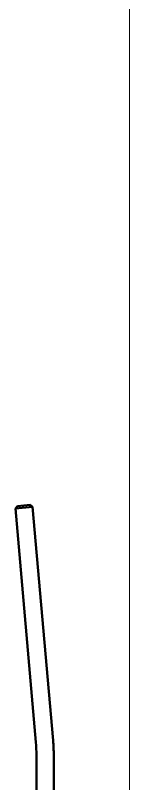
# Model space of a CAD drawing. Extents: x -3873 to 164127, y 7129 to 96529.
# Drawn here: x 54248 to 54353, y 53414 to 54126 of the extents above; entities that cross this region are included whole.
import ezdxf

# ---------------------------------------------------------------- set-up
doc = ezdxf.new("R2010")
doc.units = 0
doc.layers.add('LAYOUT Kromeka', color=1, linetype='CONTINUOUS', lineweight=5)
doc.layers.add('Visible (ISO)', color=7, linetype='CONTINUOUS', lineweight=50)
doc.layers.add('LAYOUT-KROMEKA', color=1, linetype='CONTINUOUS')

# ---------------------------------------------------------------- blocks, each defined once
blk = doc.blocks.new('A$C41c53640')
at = {"layer": 'Visible (ISO)', "color": 0}
for p, q in [((1231.35, 76.59), (1447.83, 95.53)), ((1449.23, 79.59), (1447.83, 95.53)), ((1450, 93.71), (1447.83, 95.53)), ((1450, 93.71), (1451.05, 81.76)), ((1232.74, 60.65), (1449.23, 79.59)), ((1451.05, 81.76), (1449.23, 79.59)), ((1025.52, 76.05), (1218.97, 76.05)), ((1025.52, 60.05), (1218.97, 60.05))]:
    blk.add_line(p, q, dxfattribs=at)
for radius in [142, 158]:
    blk.add_arc((1218.97, 218.05), radius, 270, 275, dxfattribs=at)

msp = doc.modelspace()

# ---------------------------------------------------------------- linework, layer by layer
at = {"layer": 'LAYOUT Kromeka', "ltscale": 20}
msp.add_line((54353.46, 41869.55), (54353.46, 63607.05), dxfattribs=at)

# ---------------------------------------------------------------- block references
at = {"layer": 'LAYOUT-KROMEKA', "ltscale": 20, "rotation": 90}
msp.add_blockref('A$C41c53640', (54343.24, 52221.61), dxfattribs=at)

doc.saveas('drawing.dxf')
